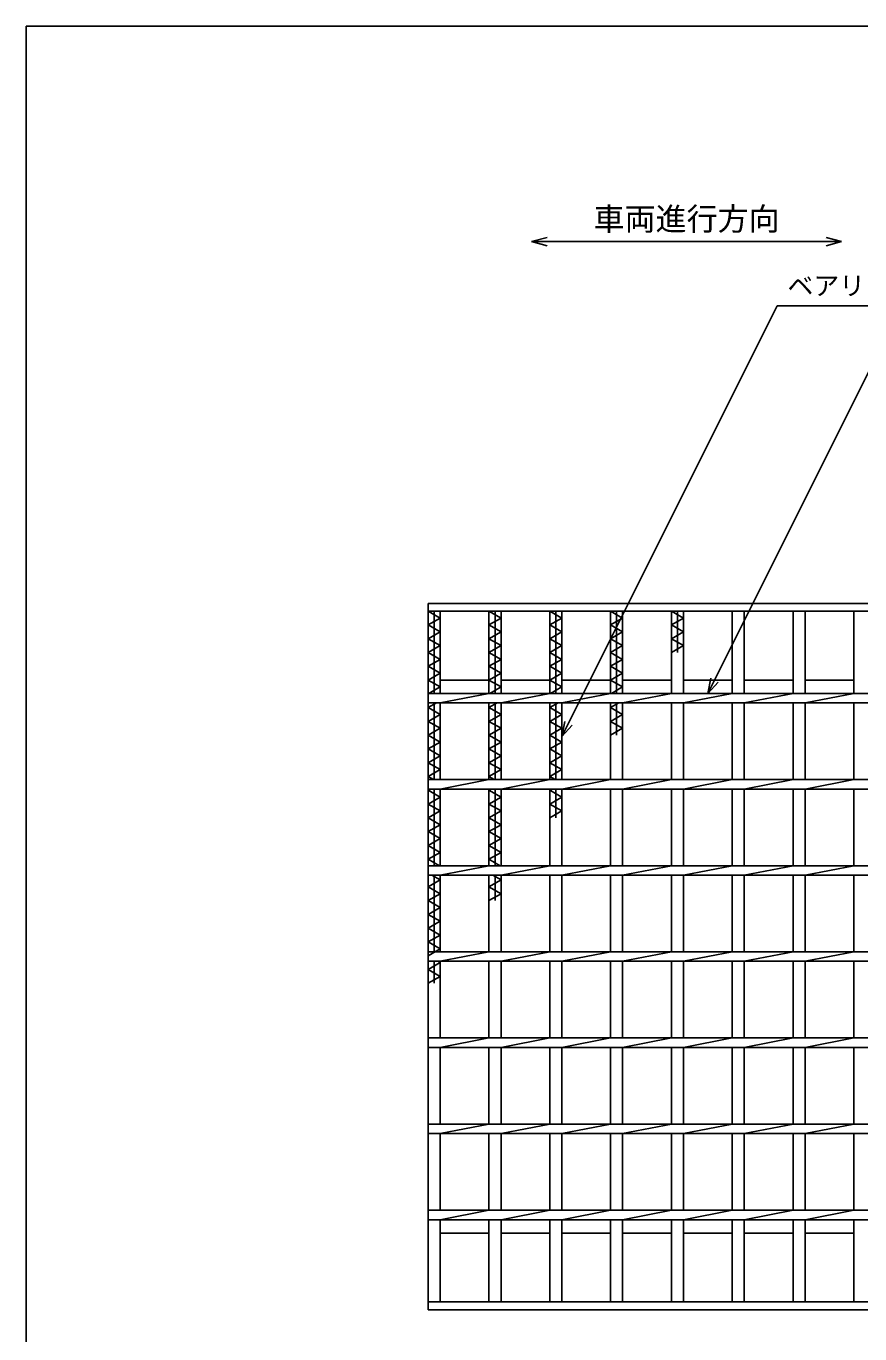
# Model space of a CAD drawing. Units: millimetres, scale not verified. Extents: x -1092 to 1039, y -770 to 632.
# Drawn here: x -1037 to -553, y -127 to 632 of the extents above; entities that cross this region are included whole.
import ezdxf
from ezdxf.enums import TextEntityAlignment as Align

# ---------------------------------------------------------------- set-up
doc = ezdxf.new("R2010")
doc.units = ezdxf.units.MM
doc.header["$LTSCALE"] = 6
for name, color, linetype, lineweight in [('0_2', 150, 'Continuous', 25), ('16', 3, 'Continuous', 25), ('22', 4, 'Continuous', 25)]:
    doc.layers.add(name, color=color, linetype=linetype, lineweight=lineweight)
doc.styles.add('ベクトル', font='')
doc.styles.get('ベクトル').set_extended_font_data('ベクトル')

msp = doc.modelspace()

# ---------------------------------------------------------------- linework, layer by layer
at = {"layer": '0_2'}
for p, q in [((-1037.4, -687.9), (-1037.4, 632.1)), ((-1037.4, 632.1), (1038.6, 632.1))]:
    msp.add_line(p, q, dxfattribs=at)
at = {"layer": '16'}
for p, q in [((-804, 297), (-303, 297)), ((-804, 292.5), (-804, 297)), ((-303, 292.5), (-804, 292.5)), ((-804, -108.5), (-804, 292.5)), ((-804, 292.5), (-797, 292.5)), ((-797, 288.5), (-804, 292.5)), ((-804, 284.5), (-797, 288.5)), ((-800.5, 244.75), (-800.5, 292.5)), ((-797, 244.75), (-797, 292.5)), ((-768.7, 244.75), (-768.7, 292.5)), ((-768.7, 292.5), (-761.7, 292.5)), ((-761.7, 288.5), (-768.7, 292.5)), ((-768.7, 284.5), (-761.7, 288.5)), ((-765.2, 244.75), (-765.2, 292.5)), ((-761.7, 244.75), (-761.7, 292.5)), ((-733.4, 244.75), (-733.4, 292.5)), ((-733.4, 292.5), (-726.4, 292.5)), ((-726.4, 288.5), (-733.4, 292.5)), ((-733.4, 284.5), (-726.4, 288.5)), ((-729.9, 244.75), (-729.9, 292.5)), ((-726.4, 244.75), (-726.4, 292.5)), ((-698.1, 244.75), (-698.1, 292.5)), ((-698.1, 292.5), (-691.1, 292.5)), ((-691.1, 288.5), (-698.1, 292.5)), ((-698.1, 284.5), (-691.1, 288.5)), ((-694.6, 244.75), (-694.6, 292.5)), ((-691.1, 244.75), (-691.1, 292.5)), ((-662.8, 244.75), (-662.8, 292.5)), ((-662.8, 292.5), (-655.8, 292.5)), ((-655.8, 288.5), (-662.8, 292.5)), ((-662.8, 284.5), (-655.8, 288.5)), ((-659.3, 268.5), (-659.3, 292.5)), ((-655.8, 244.75), (-655.8, 292.5)), ((-627.5, 244.75), (-627.5, 292.5)), ((-627.5, 292.5), (-620.5, 292.5)), ((-620.5, 244.75), (-620.5, 292.5)), ((-592.2, 244.75), (-592.2, 292.5)), ((-592.2, 292.5), (-585.2, 292.5)), ((-585.2, 244.75), (-585.2, 292.5)), ((-556.9, 244.75), (-556.9, 292.5)), ((-556.9, 292.5), (-549.9, 292.5)), ((-797, 280.5), (-804, 284.5)), ((-761.7, 280.5), (-768.7, 284.5)), ((-726.4, 280.5), (-733.4, 284.5)), ((-691.1, 280.5), (-698.1, 284.5)), ((-655.8, 280.5), (-662.8, 284.5)), ((-804, 276.5), (-797, 280.5)), ((-797, 272.5), (-804, 276.5)), ((-768.7, 276.5), (-761.7, 280.5)), ((-761.7, 272.5), (-768.7, 276.5)), ((-733.4, 276.5), (-726.4, 280.5)), ((-726.4, 272.5), (-733.4, 276.5)), ((-698.1, 276.5), (-691.1, 280.5)), ((-691.1, 272.5), (-698.1, 276.5)), ((-662.8, 276.5), (-655.8, 280.5)), ((-655.8, 272.5), (-662.8, 276.5)), ((-804, 268.5), (-797, 272.5)), ((-797, 264.5), (-804, 268.5)), ((-768.7, 268.5), (-761.7, 272.5)), ((-761.7, 264.5), (-768.7, 268.5)), ((-733.4, 268.5), (-726.4, 272.5)), ((-726.4, 264.5), (-733.4, 268.5)), ((-698.1, 268.5), (-691.1, 272.5)), ((-691.1, 264.5), (-698.1, 268.5)), ((-662.8, 268.5), (-655.8, 272.5)), ((-804, 260.5), (-797, 264.5)), ((-797, 256.5), (-804, 260.5)), ((-768.7, 260.5), (-761.7, 264.5)), ((-761.7, 256.5), (-768.7, 260.5)), ((-733.4, 260.5), (-726.4, 264.5)), ((-726.4, 256.5), (-733.4, 260.5)), ((-698.1, 260.5), (-691.1, 264.5)), ((-691.1, 256.5), (-698.1, 260.5)), ((-804, 252.5), (-797, 256.5)), ((-797, 248.5), (-804, 252.5)), ((-797, 252.5), (-768.7, 252.5)), ((-768.7, 252.5), (-761.7, 256.5)), ((-761.7, 248.5), (-768.7, 252.5)), ((-761.7, 252.5), (-733.4, 252.5)), ((-733.4, 252.5), (-726.4, 256.5)), ((-726.4, 248.5), (-733.4, 252.5)), ((-726.4, 252.5), (-698.1, 252.5)), ((-698.1, 252.5), (-691.1, 256.5)), ((-691.1, 248.5), (-698.1, 252.5)), ((-691.1, 252.5), (-662.8, 252.5)), ((-655.8, 252.5), (-627.5, 252.5)), ((-620.5, 252.5), (-592.2, 252.5)), ((-585.2, 252.5), (-556.9, 252.5)), ((-804, 244.5), (-797, 248.5)), ((-804, 244.75), (-303, 244.75)), ((-804, 239.25), (-804, 244.75)), ((-797, 239.25), (-768.7, 244.75)), ((-768.263, 244.75), (-761.7, 248.5)), ((-761.7, 239.25), (-733.4, 244.75)), ((-732.962, 244.75), (-726.4, 248.5)), ((-726.4, 239.25), (-698.1, 244.75)), ((-697.662, 244.75), (-691.1, 248.5)), ((-691.1, 239.25), (-662.8, 244.75)), ((-655.8, 239.25), (-627.5, 244.75)), ((-620.5, 239.25), (-592.2, 244.75)), ((-585.2, 239.25), (-556.9, 244.75)), ((-804, 239.25), (-303, 239.25)), ((-804, 236.5), (-799.187, 239.25)), ((-797, 232.5), (-804, 236.5)), ((-800.5, 194.75), (-800.5, 239.25)), ((-797, 194.75), (-797, 239.25)), ((-768.7, 194.75), (-768.7, 239.25)), ((-768.7, 236.5), (-763.888, 239.25)), ((-761.7, 232.5), (-768.7, 236.5)), ((-765.2, 194.75), (-765.2, 239.25)), ((-761.7, 194.75), (-761.7, 239.25)), ((-733.4, 194.75), (-733.4, 239.25)), ((-733.4, 236.5), (-728.587, 239.25)), ((-726.4, 232.5), (-733.4, 236.5)), ((-729.9, 194.75), (-729.9, 239.25)), ((-726.4, 194.75), (-726.4, 239.25)), ((-698.1, 194.75), (-698.1, 239.25)), ((-698.1, 236.5), (-693.287, 239.25)), ((-691.1, 232.5), (-698.1, 236.5)), ((-694.6, 220.5), (-694.6, 239.25)), ((-691.1, 194.75), (-691.1, 239.25)), ((-662.8, 194.75), (-662.8, 239.25)), ((-655.8, 194.75), (-655.8, 239.25)), ((-627.5, 194.75), (-627.5, 239.25)), ((-620.5, 194.75), (-620.5, 239.25)), ((-592.2, 194.75), (-592.2, 239.25)), ((-585.2, 194.75), (-585.2, 239.25)), ((-556.9, 194.75), (-556.9, 239.25)), ((-804, 228.5), (-797, 232.5)), ((-797, 224.5), (-804, 228.5)), ((-768.7, 228.5), (-761.7, 232.5)), ((-761.7, 224.5), (-768.7, 228.5)), ((-733.4, 228.5), (-726.4, 232.5)), ((-726.4, 224.5), (-733.4, 228.5)), ((-698.1, 228.5), (-691.1, 232.5)), ((-691.1, 224.5), (-698.1, 228.5)), ((-804, 220.5), (-797, 224.5)), ((-797, 216.5), (-804, 220.5)), ((-768.7, 220.5), (-761.7, 224.5)), ((-761.7, 216.5), (-768.7, 220.5)), ((-733.4, 220.5), (-726.4, 224.5)), ((-726.4, 216.5), (-733.4, 220.5)), ((-698.1, 220.5), (-691.1, 224.5)), ((-804, 212.5), (-797, 216.5)), ((-768.7, 212.5), (-761.7, 216.5)), ((-733.4, 212.5), (-726.4, 216.5)), ((-797, 208.5), (-804, 212.5)), ((-804, 204.5), (-797, 208.5)), ((-761.7, 208.5), (-768.7, 212.5)), ((-768.7, 204.5), (-761.7, 208.5)), ((-726.4, 208.5), (-733.4, 212.5)), ((-733.4, 204.5), (-726.4, 208.5)), ((-797, 200.5), (-804, 204.5)), ((-804, 196.5), (-797, 200.5)), ((-761.7, 200.5), (-768.7, 204.5)), ((-768.7, 196.5), (-761.7, 200.5)), ((-726.4, 200.5), (-733.4, 204.5)), ((-733.4, 196.5), (-726.4, 200.5)), ((-800.937, 194.75), (-804, 196.5)), ((-804, 194.75), (-303, 194.75)), ((-804, 189.25), (-804, 194.75)), ((-797, 189.25), (-768.7, 194.75)), ((-765.638, 194.75), (-768.7, 196.5)), ((-761.7, 189.25), (-733.4, 194.75)), ((-730.337, 194.75), (-733.4, 196.5)), ((-726.4, 189.25), (-698.1, 194.75)), ((-691.1, 189.25), (-662.8, 194.75)), ((-655.8, 189.25), (-627.5, 194.75)), ((-620.5, 189.25), (-592.2, 194.75)), ((-585.2, 189.25), (-556.9, 194.75)), ((-804, 189.25), (-303, 189.25)), ((-804, 188.5), (-802.687, 189.25)), ((-797, 184.5), (-804, 188.5)), ((-804, 180.5), (-797, 184.5)), ((-800.5, 144.75), (-800.5, 189.25)), ((-797, 144.75), (-797, 189.25)), ((-768.7, 144.75), (-768.7, 189.25)), ((-768.7, 188.5), (-767.388, 189.25)), ((-761.7, 184.5), (-768.7, 188.5)), ((-768.7, 180.5), (-761.7, 184.5)), ((-765.2, 144.75), (-765.2, 189.25)), ((-761.7, 144.75), (-761.7, 189.25)), ((-733.4, 144.75), (-733.4, 189.25)), ((-733.4, 188.5), (-732.087, 189.25)), ((-726.4, 184.5), (-733.4, 188.5)), ((-733.4, 180.5), (-726.4, 184.5)), ((-729.9, 172.5), (-729.9, 189.25)), ((-726.4, 144.75), (-726.4, 189.25)), ((-698.1, 144.75), (-698.1, 189.25)), ((-691.1, 144.75), (-691.1, 189.25)), ((-662.8, 144.75), (-662.8, 189.25)), ((-655.8, 144.75), (-655.8, 189.25)), ((-627.5, 144.75), (-627.5, 189.25)), ((-620.5, 144.75), (-620.5, 189.25)), ((-592.2, 144.75), (-592.2, 189.25)), ((-585.2, 144.75), (-585.2, 189.25)), ((-556.9, 144.75), (-556.9, 189.25)), ((-797, 176.5), (-804, 180.5)), ((-804, 172.5), (-797, 176.5)), ((-761.7, 176.5), (-768.7, 180.5)), ((-768.7, 172.5), (-761.7, 176.5)), ((-726.4, 176.5), (-733.4, 180.5)), ((-733.4, 172.5), (-726.4, 176.5)), ((-797, 168.5), (-804, 172.5)), ((-804, 164.5), (-797, 168.5)), ((-761.7, 168.5), (-768.7, 172.5)), ((-768.7, 164.5), (-761.7, 168.5)), ((-797, 160.5), (-804, 164.5)), ((-804, 156.5), (-797, 160.5)), ((-761.7, 160.5), (-768.7, 164.5)), ((-768.7, 156.5), (-761.7, 160.5)), ((-797, 152.5), (-804, 156.5)), ((-804, 148.5), (-797, 152.5)), ((-761.7, 152.5), (-768.7, 156.5)), ((-768.7, 148.5), (-761.7, 152.5)), ((-797.437, 144.75), (-804, 148.5)), ((-804, 144.75), (-303, 144.75)), ((-804, 139.25), (-804, 144.75)), ((-797, 139.25), (-768.7, 144.75)), ((-762.138, 144.75), (-768.7, 148.5)), ((-761.7, 139.25), (-733.4, 144.75)), ((-726.4, 139.25), (-698.1, 144.75)), ((-691.1, 139.25), (-662.8, 144.75)), ((-655.8, 139.25), (-627.5, 144.75)), ((-620.5, 139.25), (-592.2, 144.75)), ((-585.2, 139.25), (-556.9, 144.75)), ((-804, 139.25), (-303, 139.25)), ((-797, 136.5), (-801.812, 139.25)), ((-800.5, 94.75), (-800.5, 139.25)), ((-797, 94.75), (-797, 139.25)), ((-768.7, 94.75), (-768.7, 139.25)), ((-761.7, 136.5), (-766.513, 139.25)), ((-765.2, 124.5), (-765.2, 139.25)), ((-761.7, 94.75), (-761.7, 139.25)), ((-733.4, 94.75), (-733.4, 139.25)), ((-726.4, 94.75), (-726.4, 139.25)), ((-698.1, 94.75), (-698.1, 139.25)), ((-691.1, 94.75), (-691.1, 139.25)), ((-662.8, 94.75), (-662.8, 139.25)), ((-655.8, 94.75), (-655.8, 139.25)), ((-627.5, 94.75), (-627.5, 139.25)), ((-620.5, 94.75), (-620.5, 139.25)), ((-592.2, 94.75), (-592.2, 139.25)), ((-585.2, 94.75), (-585.2, 139.25)), ((-556.9, 94.75), (-556.9, 139.25)), ((-804, 132.5), (-797, 136.5)), ((-797, 128.5), (-804, 132.5)), ((-768.7, 132.5), (-761.7, 136.5)), ((-761.7, 128.5), (-768.7, 132.5)), ((-804, 124.5), (-797, 128.5)), ((-797, 120.5), (-804, 124.5)), ((-768.7, 124.5), (-761.7, 128.5)), ((-804, 116.5), (-797, 120.5)), ((-797, 112.5), (-804, 116.5)), ((-804, 108.5), (-797, 112.5)), ((-797, 104.5), (-804, 108.5)), ((-804, 100.5), (-797, 104.5)), ((-797, 96.5), (-804, 100.5)), ((-804, 92.5), (-797, 96.5)), ((-804, 94.75), (-303, 94.75)), ((-804, 89.25), (-804, 94.75)), ((-797, 89.25), (-768.7, 94.75)), ((-761.7, 89.25), (-733.4, 94.75)), ((-726.4, 89.25), (-698.1, 94.75)), ((-691.1, 89.25), (-662.8, 94.75)), ((-655.8, 89.25), (-627.5, 94.75)), ((-620.5, 89.25), (-592.2, 94.75)), ((-585.2, 89.25), (-556.9, 94.75)), ((-804, 89.25), (-303, 89.25)), ((-804, 84.5), (-797, 88.5)), ((-797, 80.5), (-804, 84.5)), ((-800.5, 76.5), (-800.5, 89.25)), ((-797, 88.5), (-798.312, 89.25)), ((-797, 44.75), (-797, 89.25)), ((-768.7, 44.75), (-768.7, 89.25)), ((-761.7, 44.75), (-761.7, 89.25)), ((-733.4, 44.75), (-733.4, 89.25)), ((-726.4, 44.75), (-726.4, 89.25)), ((-698.1, 44.75), (-698.1, 89.25)), ((-691.1, 44.75), (-691.1, 89.25)), ((-662.8, 44.75), (-662.8, 89.25)), ((-655.8, 44.75), (-655.8, 89.25)), ((-627.5, 44.75), (-627.5, 89.25)), ((-620.5, 44.75), (-620.5, 89.25)), ((-592.2, 44.75), (-592.2, 89.25)), ((-585.2, 44.75), (-585.2, 89.25)), ((-556.9, 44.75), (-556.9, 89.25)), ((-804, 76.5), (-797, 80.5)), ((-804, 44.75), (-303, 44.75)), ((-804, 39.25), (-804, 44.75)), ((-804, 39.25), (-303, 39.25)), ((-797, 39.25), (-768.7, 44.75)), ((-797, -5.25), (-797, 39.25)), ((-768.7, -5.25), (-768.7, 39.25)), ((-761.7, 39.25), (-733.4, 44.75)), ((-761.7, -5.25), (-761.7, 39.25)), ((-733.4, -5.25), (-733.4, 39.25)), ((-726.4, 39.25), (-698.1, 44.75)), ((-726.4, -5.25), (-726.4, 39.25)), ((-698.1, -5.25), (-698.1, 39.25)), ((-691.1, 39.25), (-662.8, 44.75)), ((-691.1, -5.25), (-691.1, 39.25)), ((-662.8, -5.25), (-662.8, 39.25)), ((-655.8, 39.25), (-627.5, 44.75)), ((-655.8, -5.25), (-655.8, 39.25)), ((-627.5, -5.25), (-627.5, 39.25)), ((-620.5, 39.25), (-592.2, 44.75)), ((-620.5, -5.25), (-620.5, 39.25)), ((-592.2, -5.25), (-592.2, 39.25)), ((-585.2, 39.25), (-556.9, 44.75)), ((-585.2, -5.25), (-585.2, 39.25)), ((-556.9, -5.25), (-556.9, 39.25)), ((-804, -5.25), (-303, -5.25)), ((-804, -10.75), (-804, -5.25)), ((-797, -10.75), (-768.7, -5.25)), ((-761.7, -10.75), (-733.4, -5.25)), ((-726.4, -10.75), (-698.1, -5.25)), ((-691.1, -10.75), (-662.8, -5.25)), ((-655.8, -10.75), (-627.5, -5.25)), ((-620.5, -10.75), (-592.2, -5.25)), ((-585.2, -10.75), (-556.9, -5.25)), ((-804, -10.75), (-303, -10.75)), ((-797, -55.25), (-797, -10.75)), ((-768.7, -55.25), (-768.7, -10.75)), ((-761.7, -55.25), (-761.7, -10.75)), ((-733.4, -55.25), (-733.4, -10.75)), ((-726.4, -55.25), (-726.4, -10.75)), ((-698.1, -55.25), (-698.1, -10.75)), ((-691.1, -55.25), (-691.1, -10.75)), ((-662.8, -55.25), (-662.8, -10.75)), ((-655.8, -55.25), (-655.8, -10.75)), ((-627.5, -55.25), (-627.5, -10.75)), ((-620.5, -55.25), (-620.5, -10.75)), ((-592.2, -55.25), (-592.2, -10.75)), ((-585.2, -55.25), (-585.2, -10.75)), ((-556.9, -55.25), (-556.9, -10.75)), ((-804, -55.25), (-303, -55.25)), ((-804, -60.75), (-804, -55.25)), ((-797, -60.75), (-768.7, -55.25)), ((-761.7, -60.75), (-733.4, -55.25)), ((-726.4, -60.75), (-698.1, -55.25)), ((-691.1, -60.75), (-662.8, -55.25)), ((-655.8, -60.75), (-627.5, -55.25)), ((-620.5, -60.75), (-592.2, -55.25)), ((-585.2, -60.75), (-556.9, -55.25)), ((-804, -60.75), (-303, -60.75)), ((-797, -108.5), (-797, -60.75)), ((-768.7, -108.5), (-768.7, -60.75)), ((-761.7, -108.5), (-761.7, -60.75)), ((-733.4, -108.5), (-733.4, -60.75)), ((-726.4, -108.5), (-726.4, -60.75)), ((-698.1, -108.5), (-698.1, -60.75)), ((-691.1, -108.5), (-691.1, -60.75)), ((-662.8, -108.5), (-662.8, -60.75)), ((-655.8, -108.5), (-655.8, -60.75)), ((-627.5, -108.5), (-627.5, -60.75)), ((-620.5, -108.5), (-620.5, -60.75)), ((-592.2, -108.5), (-592.2, -60.75)), ((-585.2, -108.5), (-585.2, -60.75)), ((-556.9, -108.5), (-556.9, -60.75)), ((-797, -68.5), (-768.7, -68.5)), ((-761.7, -68.5), (-733.4, -68.5)), ((-726.4, -68.5), (-698.1, -68.5)), ((-691.1, -68.5), (-662.8, -68.5)), ((-655.8, -68.5), (-627.5, -68.5)), ((-620.5, -68.5), (-592.2, -68.5)), ((-585.2, -68.5), (-556.9, -68.5)), ((-804, -108.5), (-303, -108.5)), ((-804, -113), (-804, -108.5)), ((-804, -108.5), (-797, -108.5)), ((-303, -113), (-804, -113)), ((-768.7, -108.5), (-761.7, -108.5)), ((-733.4, -108.5), (-726.4, -108.5)), ((-698.1, -108.5), (-691.1, -108.5)), ((-662.8, -108.5), (-655.8, -108.5)), ((-627.5, -108.5), (-620.5, -108.5)), ((-592.2, -108.5), (-585.2, -108.5)), ((-556.9, -108.5), (-549.9, -108.5))]:
    msp.add_line(p, q, dxfattribs=at)
at = {"layer": '22'}
for p, q in [((-744, 507), (-735, 509.4)), ((-564, 507), (-573, 509.4)), ((-735, 504.6), (-744, 507)), ((-744, 507), (-564, 507)), ((-573, 504.6), (-564, 507)), ((-726.4, 219.75), (-601.4, 469.75)), ((-601.4, 469.75), (-325.4, 469.75)), ((-641.65, 244.75), (-542.775, 442.5)), ((-641.65, 244.75), (-639.85, 253.51)), ((-641.65, 244.75), (-635.65, 251.35)), ((-726.4, 219.75), (-724.6, 228.51)), ((-726.4, 219.75), (-720.4, 226.35))]:
    msp.add_line(p, q, dxfattribs=at)

# ---------------------------------------------------------------- texts
at = {"layer": '22', "color": 2, "style": 'ベクトル'}
for s, height, p in [('車両進行方向', 13.2, (-708, 520.2)), ('ベアリングバー：', 11, (-595.4, 481.45))]:
    msp.add_text(s, height=height, dxfattribs=at).set_placement(p, align=Align.MIDDLE_LEFT)

doc.saveas('drawing.dxf')
